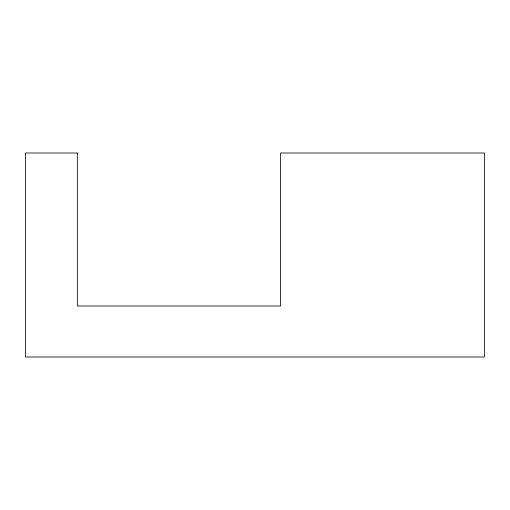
<?xml version="1.0" encoding="UTF-8"?>
<svg xmlns="http://www.w3.org/2000/svg" width="510" height="510" viewBox="0 0 510 510"><rect width="100%" height="100%" fill="white"/><g stroke="black" fill="none" stroke-linecap="round" stroke-linejoin="round"><path stroke-width="0.76" d="M77.335 153L25.5 153L25.5 357L484.5 357L484.5 153L280.596 153L280.596 306L77.335 306L77.335 153"/></g></svg>
